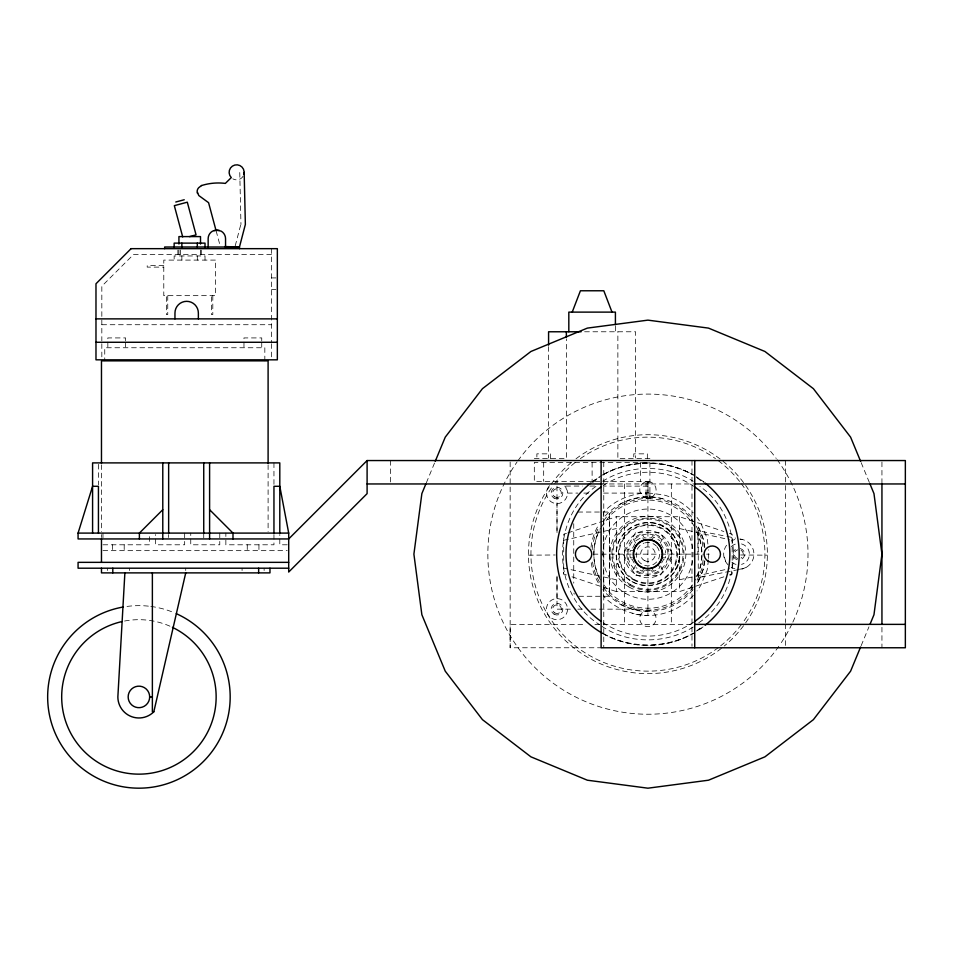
<?xml version="1.0" encoding="UTF-8"?>
<svg xmlns="http://www.w3.org/2000/svg" width="953" height="953" viewBox="0 0 953 953"><rect width="100%" height="100%" fill="white"/><g stroke="black" fill="none" stroke-linecap="round" stroke-linejoin="round"><path stroke-width="0.71" stroke-dasharray="4.76 3.57" d="M602.272 647.766L510.153 647.766L510.153 624.37L586 624.37M557.005 598.627L557.005 574.873L557.005 609.158L571.943 609.158M566.463 574.981L563.688 574.051L563.688 534.276L566.463 533.346M609.443 592.004L609.443 516.323M723.863 576.827L679.513 591.599L616.329 591.599L616.329 516.717L679.513 516.717L696.143 522.256M646.051 497.073L646.051 493.094L603.094 493.094M603.618 520.803C613.422 506.424 630.85 498.848 647.921 498.228L648.04 481.384L647.921 486.066M649.91 498.49L649.91 493.106M557.005 486.149L557.005 533.323L557.005 503.625M616.472 551.978L616.627 549.917M679.37 556.338L679.227 558.398M679.513 554.277L679.394 552.216M703.088 559.947L701.956 568.643L696.357 582.128M704.374 560.912L703.302 569.001L697.572 582.831A57.335 57.335 0 0 0 704.851 560.96M708.472 559.935L707.15 570.025L701.027 584.82A61.314 61.314 0 0 1 697.012 590.908M708.663 558.494L708.663 549.833M678.822 560.424L678.405 562.449M235.212 245.898L241.109 223.324M677.106 566.249L677.738 564.414M426.325 482.837L434.675 462.681M696.75 576.351C703.433 562.699 703.493 545.855 696.834 532.179M861.167 645.646L868.969 626.824M697.572 582.831L699.895 577.244L704.541 576.327M675.284 569.954L676.142 568.214M635.615 565.367L633.28 569.418L637.319 572.527L642.036 574.48L644.371 570.418M651.888 539.982L653.603 537.027L659.929 540.673M643.382 569.322L642.251 571.3L635.925 567.643M660.226 542.96L662.573 538.898L658.523 535.8L653.818 533.847L651.471 537.909L644.371 537.909L642.036 533.847L637.319 535.8L633.28 538.898L635.615 542.96M601.105 527.128L609.694 515.93A54.059 54.059 0 0 1 694.737 527.128M634.889 543.913L632.065 549.107L627.384 549.107L626.717 554.158L627.384 559.22L632.065 559.22L634.889 564.414M592.683 482.492L599.497 477.262M595.947 486.423C549.833 517.956 551.858 595.065 599.294 624.465M602.63 481.289C629.635 464.206 666.207 464.206 693.212 481.289M662.764 498.776C643.18 493.88 621.892 499.586 607.383 513.619A57.335 57.335 0 0 0 602.856 518.718M635.925 540.673L642.251 537.027L643.954 539.982M693.212 627.038C665.539 644.49 627.265 644.359 600.402 625.323M698.787 622.762C744.388 592.587 745.02 517.3 699.907 486.423M696.357 631.053L702.027 626.705M649.791 481.468L534.311 481.384L534.311 462.455L649.91 462.455L649.91 498.395L648.04 498.145M647.921 486.149L603.201 486.066M647.921 571.192L647.921 615.471C631.351 614.911 615.09 608.371 603.618 596.28L603.618 512.035C615.09 499.956 631.351 493.404 647.921 492.844L648.04 492.761M593.004 481.265L599.568 476.953M697.37 630.648L702.849 627.062M602.987 474.725C630.362 459.179 665.659 459.06 692.95 474.868M602.534 475.023C630.564 459.477 665.539 459.584 693.558 475.118A91.274 91.274 0 0 0 602.284 475.118M746.366 567.285L742.709 568.798L698.251 577.566L698.251 530.761L725.745 536.194M567.845 532.882L616.329 516.717M729.402 574.981L732.166 574.051L732.166 534.276L729.402 533.346M563.688 540.268L616.329 528.558M679.513 579.758L729.331 568.691M650.291 570.573L645.562 570.573M738.789 569.31L742.709 568.786A15.141 15.141 0 0 0 742.709 539.541L736.979 538.409M646.694 610.42L648.838 610.373A8.196 8.196 0 0 1 654.854 622.881A8.196 8.196 0 0 1 640.988 622.881A8.196 8.196 0 0 1 647.004 610.373L649.148 610.42M603.618 584.475L609.694 592.385A54.059 54.059 0 0 0 693.272 583.593M528.474 555.182L555.17 554.98M271.498 254.511L133.503 254.511L101.828 286.198L101.828 340.817M163.785 265.625L147.203 265.625L147.203 267.114L163.785 267.114M271.498 277.919L275.882 277.919M271.498 289.617L275.882 289.617M101.828 324.723L271.498 324.723M584.606 331.775L635.639 331.775L635.639 458M534.311 458.619L566.356 458.619L566.356 339.149M649.91 458.619L617.866 458.619L617.866 331.775M601.117 483.957L693.379 483.957M549.559 485.649A10.531 10.531 0 0 0 552.978 502.815A10.531 10.531 0 0 0 567.535 493.094L567.178 490.366L564.772 486.066L582.509 486.066M589.895 486.066L597.281 486.066M567.535 493.094L577.911 493.094M583.832 493.094L591.241 493.094M577.947 512.035L609.443 512.035L609.443 596.28L577.947 596.28M102.972 544.794L149.573 544.794L149.573 533.096M287.21 544.794L279.801 544.794L279.801 534.562M633.662 550.512L630.243 550.512L629.766 554.158L630.243 557.815L633.662 557.815M102.96 550.655L287.21 550.655M593.1 554.158L659.702 554.158M661.096 554.158L703.85 554.158M706.59 554.158L709.235 554.158M662.18 557.815L665.599 557.815L665.599 550.512M577.816 609.158L585.154 609.158M591.015 609.158L640.809 609.158M594.922 624.37L694.725 624.37M740.672 554.98L767.368 555.182M650.101 522.709L652.162 522.863M647.921 492.844L663.788 494.941A61.314 61.314 0 0 1 693.284 512.905M647.921 498.228L662.395 500.134A55.929 55.929 0 0 1 693.176 521.291M740.1 539.195L742.709 539.541M647.921 611.492L633.078 609.539L619.259 603.821L607.383 594.708A57.335 57.335 0 0 1 602.856 589.609M726.936 536.42L735.645 538.147M654.187 523.268L656.212 523.685M679.513 528.558L729.331 539.636M616.329 579.758L563.688 568.059L563.688 574.051M697.525 522.721L723.863 531.5M572.003 576.827L616.329 591.599M658.166 524.353L660.119 525.032M602.904 633.459C630.755 648.838 665.492 648.683 693.319 633.304C666.314 648.91 631.279 649.422 604.071 634.043M661.978 525.937L663.824 526.866M665.539 528.01L667.243 529.177M696.44 477.012L704.124 482.242A91.274 91.274 0 0 0 696.512 476.905M697.179 477.894L702.849 482.254M668.803 530.535L670.34 531.917M671.71 533.466L673.056 535.026M564.772 486.066L566.13 487.829M660.953 543.913L663.776 549.107L668.458 549.107L669.125 554.158L668.458 559.22L663.776 559.22L660.226 565.367L662.573 569.418L658.523 572.527L653.818 574.48L651.471 570.418M603.618 587.524C613.422 601.903 630.85 609.479 647.921 610.099A55.929 55.929 0 0 0 693.176 587.036M658.213 564.688L659.929 567.643L656.998 569.894L653.603 571.3L651.888 568.333M676.249 540.327L677.154 542.186M574.302 594.184L573.885 593.159M861.167 462.681L869.517 482.837M696.357 526.199L701.944 539.684L703.278 549.821M725.674 561.734L723.649 554.169M677.809 544.139L678.465 546.105M216.14 230.888L219.917 244.992M678.87 548.13C687.518 585.333 631.553 600.366 618.735 566.249C601.939 524.007 671.091 501.397 679.275 550.274M707.912 544.068L707.15 538.29L701.027 523.507A61.314 61.314 0 0 0 697.012 517.419M704.374 547.415L703.302 539.327L697.572 525.496A57.335 57.335 0 0 1 704.851 547.356M239.763 172.505L240.966 224.539M881.942 462.014L881.942 483.957M881.942 627.288L881.942 647.766M785.594 460.549L785.594 622.512M785.594 624.001L785.594 646.289M697.882 534.704L697.882 554.158M691.985 460.549L691.985 646.289M679.513 516.717L679.513 591.599M671.329 483.957L671.329 624.37M647.921 481.468L647.921 540.089M647.921 541.578L647.921 569.715M647.337 458.619L647.337 453.842L633.769 453.842L633.769 458.619M646.051 481.468L646.051 498.479M640.559 462.455L640.559 481.384M624.525 483.957L624.525 624.37M615.412 326.164L615.412 331.775M603.761 462.038L603.761 647.766M592.111 462.455L592.111 481.384M573.742 523.685L573.742 583.153M550.453 458.619L550.453 453.842L536.884 453.842L536.884 458.619M548.583 346.63L548.583 458M543.675 462.455L543.675 481.384M510.153 462.038L510.153 647.766M390.492 460.549L390.492 483.957M273.952 462.896L273.952 484.827M273.952 534.562L273.952 544.794L225.861 544.794L225.861 533.096M271.498 248.662L271.498 342.27M271.498 343.735L271.498 358.364M268.103 464.802L268.103 531.619M264.827 360.853L264.827 347.75L104.747 347.75L104.747 360.853M264.124 568.202L264.124 570.537M261.741 340.733L261.741 337.922L243.968 337.922L243.968 340.733M261.741 342.139L261.741 347.75M258.942 544.794L258.942 550.655M247.268 544.794L247.256 550.655M243.968 342.139L243.968 347.75M242.074 568.202L242.074 570.537M219.774 533.096L219.774 544.794L190.755 544.794L190.755 533.096M212.805 295.656L212.805 314.55L211.423 314.55L211.423 295.656M205.014 260.098L205.014 255.952L174.149 255.952L174.149 260.098M203.739 533.096L203.739 538.945M201.286 250.127L201.286 254.511M200.511 249.996L200.511 255.952M197.307 255.952L197.307 260.098M185.728 568.202L185.728 570.537M184.668 533.096L184.668 544.794L155.649 544.794L155.649 534.562M181.868 255.952L181.868 260.098M180.498 249.996L180.498 255.952M178.926 249.996L178.926 255.952M177.889 250.127L177.889 254.511M168.645 534.562L168.645 537.492M167.752 295.656L167.752 314.55L166.37 314.55L166.37 295.656M129.37 568.202L129.37 570.537M125.605 340.733L125.605 337.922L107.844 337.922L107.844 340.733M125.605 342.139L125.605 347.75M124.2 544.794L124.2 550.655M112.502 544.794L112.502 550.655M107.844 342.139L107.844 347.75M107.332 568.202L107.332 570.537M102.972 533.096L102.972 538.945M101.828 343.735L101.828 359.829M101.471 464.802L101.471 531.619M101.471 534.562L101.471 537.492M98.433 464.349L98.433 484.827M243.122 176.162A7.517 7.517 0 0 1 240.335 178.878L238.512 179.617A7.517 7.517 0 0 1 232.818 178.807M740.302 548.511A5.849 5.849 0 0 1 740.302 559.816M737.277 559.816A5.849 5.849 0 0 1 737.277 548.511M734.87 568.786A15.141 15.141 0 0 1 731.225 567.273M728.092 564.867A15.141 15.141 0 0 1 728.092 543.46M731.225 541.054A15.141 15.141 0 0 1 734.87 539.541M741.053 550.262A4.515 4.515 0 0 1 741.053 558.077M737.622 558.529A4.515 4.515 0 0 1 737.622 549.81M696.714 530.881A54.059 54.059 0 0 1 695.428 579.972M599.139 577.447A54.059 54.059 0 0 1 600.426 528.355M741.541 543.913A10.614 10.614 0 0 1 741.541 564.414M736.05 564.414A10.614 10.614 0 0 1 731.285 561.674M731.285 546.665A10.614 10.614 0 0 1 736.05 543.913M693.284 595.422A61.314 61.314 0 0 1 632.053 613.387M599.485 582.128A55.929 55.929 0 0 1 592.301 559.995M592.158 549.786A55.929 55.929 0 0 1 599.485 526.199M692.986 589.609A57.335 57.335 0 0 1 619.259 603.821M598.27 582.831A57.335 57.335 0 0 1 590.991 560.96M590.991 547.356A57.335 57.335 0 0 1 598.27 525.496M619.259 504.506A57.335 57.335 0 0 1 692.986 518.718M600.414 579.972A54.059 54.059 0 0 1 599.127 530.881M127.011 606.43A91.274 91.274 0 0 1 149.514 606.263M150.836 606.43A91.274 91.274 0 0 1 173.851 612.588M124.557 621.034A77.229 77.229 0 0 1 171.123 626.717M777.1 459.62A160.068 160.068 0 0 1 792.574 622.714M791.943 624.024A160.068 160.068 0 0 1 779.614 645.157M778.792 646.337A160.068 160.068 0 0 1 555.742 685.028A160.068 160.068 0 0 1 517.062 461.979M517.896 460.799A160.068 160.068 0 0 1 776.23 458.453M693.713 622.083A81.91 81.91 0 0 1 603.332 622.869M603.332 485.458A81.91 81.91 0 0 1 693.713 486.244M703.076 626.883A91.274 91.274 0 0 1 696.512 631.422M694.249 632.804A91.274 91.274 0 0 1 601.593 632.804M591.73 482.242A91.274 91.274 0 0 1 601.843 475.38M741.374 483.755A117.016 117.016 0 0 1 742.208 623.465M741.374 624.572A117.016 117.016 0 0 1 720.539 645.92M718.336 647.611A117.016 117.016 0 0 1 552.823 485.994M554.467 483.755A117.016 117.016 0 0 1 575.874 461.955M580.341 458.643A117.016 117.016 0 0 1 715.5 458.643M718.336 460.704A117.016 117.016 0 0 1 740.541 482.647M576.017 458.774A119.447 119.447 0 0 1 741.577 480.014A119.447 119.447 0 0 1 724.28 646.015M721.445 648.302A119.447 119.447 0 0 1 554.658 628.801A119.447 119.447 0 0 1 572.181 461.8M656.879 546.641A11.698 11.698 0 0 1 654.354 563.938A11.698 11.698 0 0 1 637.462 559.411A11.698 11.698 0 0 1 643.918 543.162M644.895 542.865A11.698 11.698 0 0 1 656.2 545.89M635.532 532.703L623.143 554.158L635.532 575.624L660.31 575.624L672.711 554.158L660.31 532.703L635.532 532.703M215.378 260.098L163.785 260.098L163.785 295.656L215.378 295.656L215.378 260.098M557.005 482.575L557.005 481.468L557.005 482.563M554.074 614.22A5.849 5.849 0 0 0 562.854 609.158A5.849 5.849 0 0 0 554.074 604.095A5.849 5.849 0 0 0 554.074 614.22M554.086 498.169A5.849 5.849 0 0 0 562.854 493.106A5.849 5.849 0 0 0 554.086 488.031A5.849 5.849 0 0 0 554.086 498.169M644.264 560.507A7.326 7.326 0 0 0 655.247 554.158A7.326 7.326 0 0 0 644.264 547.82A7.326 7.326 0 0 0 644.264 560.507M636.127 574.588A23.587 23.587 0 0 0 671.508 554.158A23.587 23.587 0 0 0 636.127 533.728A23.587 23.587 0 0 0 636.127 574.588M554.813 612.946A4.372 4.372 0 0 0 561.377 609.158A4.372 4.372 0 0 0 554.813 605.369A4.372 4.372 0 0 0 554.813 612.946M554.813 496.882A4.372 4.372 0 0 0 561.377 493.094A4.372 4.372 0 0 0 554.813 489.306A4.372 4.372 0 0 0 554.813 496.882M551.739 618.283A10.531 10.531 0 0 0 567.535 609.158A10.531 10.531 0 0 0 551.739 600.033A10.531 10.531 0 0 0 551.739 618.283M633.531 579.09A28.781 28.781 0 0 0 676.713 554.158A28.781 28.781 0 0 0 633.531 529.237A28.781 28.781 0 0 0 633.531 579.09M630.374 584.558A35.106 35.106 0 0 0 683.027 554.158A35.106 35.106 0 0 0 630.374 523.757A35.106 35.106 0 0 0 630.374 584.558M637.902 571.514A20.037 20.037 0 0 0 667.958 554.158A20.037 20.037 0 0 0 637.902 536.813A20.037 20.037 0 0 0 637.902 571.514M643.823 496.894A8.196 8.196 0 0 0 656.117 489.806A8.196 8.196 0 0 0 643.823 482.706A8.196 8.196 0 0 0 643.823 496.894M629.897 585.368A36.035 36.035 0 0 0 683.968 554.158A36.035 36.035 0 0 0 629.897 522.947A36.035 36.035 0 0 0 629.897 585.368M633.185 579.698A29.483 29.483 0 0 0 677.404 554.158A29.483 29.483 0 0 0 633.185 528.629A29.483 29.483 0 0 0 633.185 579.698M628.968 586.988A37.917 37.917 0 0 0 685.838 554.158A37.917 37.917 0 0 0 628.968 521.327A37.917 37.917 0 0 0 628.968 586.988M625.359 593.231A45.125 45.125 0 0 0 693.045 554.158A45.125 45.125 0 0 0 625.359 515.085A45.125 45.125 0 0 0 625.359 593.231M631.922 581.401A31.592 31.592 0 0 0 679.513 554.396A31.592 31.592 0 0 0 632.339 526.675A31.592 31.592 0 0 0 631.922 581.401"/><path stroke-width="1.43" d="M124.879 572.884L117.862 696.917A21.061 21.061 0 0 0 153.814 711.808L185.728 572.884M601.117 460.549L601.117 647.766L905.35 647.766L905.35 460.549L367.096 460.549L288.699 538.945L78.075 538.945L78.075 533.096L92.584 486.292L98.433 486.292L98.433 533.096M572.217 312.119L580.413 290.772L603.809 290.772L612.005 312.119M425.765 484.184L421.869 493.594L413.9 554.158L421.869 614.733L445.254 671.174L482.444 719.646L530.916 756.837L587.358 780.209L647.921 788.191L708.496 780.209L764.937 756.837L813.397 719.646L850.6 671.174L860.619 646.98M435.235 461.335L445.254 437.153L482.444 388.681L530.916 351.49L587.358 328.106L647.921 320.137L708.496 328.106L764.937 351.49L813.397 388.681L850.6 437.153L860.619 461.335M870.077 624.144L873.972 614.733L881.942 554.158L873.972 493.594L870.077 484.184M162.784 509.7L139.388 533.096L139.388 538.945M201.595 185.49L198.784 187.646A5.587 5.587 0 0 0 197.152 191.601L198.796 195.544L208.576 202.679L215.759 229.482M201.476 185.585L203.025 185.108A56.334 56.334 0 0 1 225.349 183.405L231.269 177.592A7.517 7.517 0 0 1 234.772 165.048A7.517 7.517 0 0 1 243.885 174.351M175.769 202.012L184.227 199.749M189.576 236.606L196.056 234.867L187.3 202.191L174.328 205.657L182.702 236.916M214.306 230.423L219.393 230.423M95.979 318.874L277.347 318.874M581.08 331.775L548.583 331.775L548.583 345.141M95.979 342.27L277.347 342.27M367.096 483.957L602.022 483.957M694.213 483.957L905.35 483.957M78.075 533.096L288.699 533.096L288.699 572.05L367.096 493.642L367.096 460.549M288.699 562.353L78.075 562.353L78.075 568.202L288.699 568.202M694.618 624.37L905.35 624.37M149.681 696.917A10.769 10.769 0 0 1 133.539 706.244A10.769 10.769 0 0 1 133.539 687.59A10.769 10.769 0 0 1 149.681 696.917L152.373 696.917M153.814 711.808L152.373 711.808L152.373 572.884M224.729 246.553L239.465 247.006L245.362 224.443L244.159 172.41M209.6 509.7L232.997 533.096L232.997 538.945M197.295 192.625L197.509 193.435M288.699 533.096L279.801 486.292L273.952 486.292L273.952 533.096M881.942 483.957L881.942 624.37M694.725 460.549L694.725 647.766M615.412 324.759L615.412 312.119L568.822 312.119L568.822 331.775M566.356 331.775L566.356 337.672M279.801 533.096L279.801 462.896L92.584 462.896L92.584 533.096M269.973 568.202L269.973 572.884L101.471 572.884L101.471 568.202M268.103 463.313L268.103 360.853L101.471 360.853L101.471 463.313M258.644 568.202L258.644 572.884M239.465 248.662L239.465 247.006L164.655 247.006L164.655 248.662M225.551 247.006L225.551 238.715A8.708 8.708 0 0 0 221.203 231.174L216.843 230.007L212.495 231.174A8.708 8.708 0 0 0 208.147 238.715L208.147 247.006M209.6 462.896L209.6 538.945M205.014 247.006L205.014 243.122L174.149 243.122L174.149 247.006M203.739 462.896L203.739 533.096M200.511 244.039L200.511 236.594L178.926 236.594L178.926 244.039M198.367 318.874L198.367 313.025A11.698 11.698 0 0 0 186.657 301.327A11.698 11.698 0 0 0 174.959 313.025L174.959 318.874M197.307 243.122L197.307 247.006M181.868 243.122L181.868 247.006M168.645 462.896L168.645 533.096M162.784 462.896L162.784 538.945M112.799 568.202L112.799 572.884M101.471 538.945L101.471 562.353M176.281 613.649A91.274 91.274 0 0 1 205.908 758.898A91.274 91.274 0 0 1 58.8 740.624A91.274 91.274 0 0 1 123.068 607.037M172.422 627.336A77.229 77.229 0 0 1 195.532 749.439A77.229 77.229 0 0 1 72.035 735.537A77.229 77.229 0 0 1 121.734 621.63M694.892 487.054A81.91 81.91 0 0 1 694.892 621.273M600.962 621.273A81.91 81.91 0 0 1 600.962 487.054M705.149 483.064A91.274 91.274 0 0 1 705.149 625.263M602.284 633.209A91.274 91.274 0 0 1 590.693 483.064M131.085 248.662L95.979 283.768L95.979 359.829L277.347 359.829L277.347 248.662L131.085 248.662M637.581 564.51A14.629 14.629 0 0 0 662.049 557.946A14.629 14.629 0 0 0 644.133 540.029A14.629 14.629 0 0 0 637.581 564.51M579.472 561.257A8.196 8.196 0 0 0 591.753 554.158A8.196 8.196 0 0 0 579.472 547.07A8.196 8.196 0 0 0 579.472 561.257M708.186 561.257A8.196 8.196 0 0 0 720.468 554.158A8.196 8.196 0 0 0 708.186 547.07A8.196 8.196 0 0 0 708.186 561.257M637.783 564.307A14.343 14.343 0 0 0 661.775 557.874A14.343 14.343 0 0 0 644.204 540.303A14.343 14.343 0 0 0 637.783 564.307"/></g></svg>
